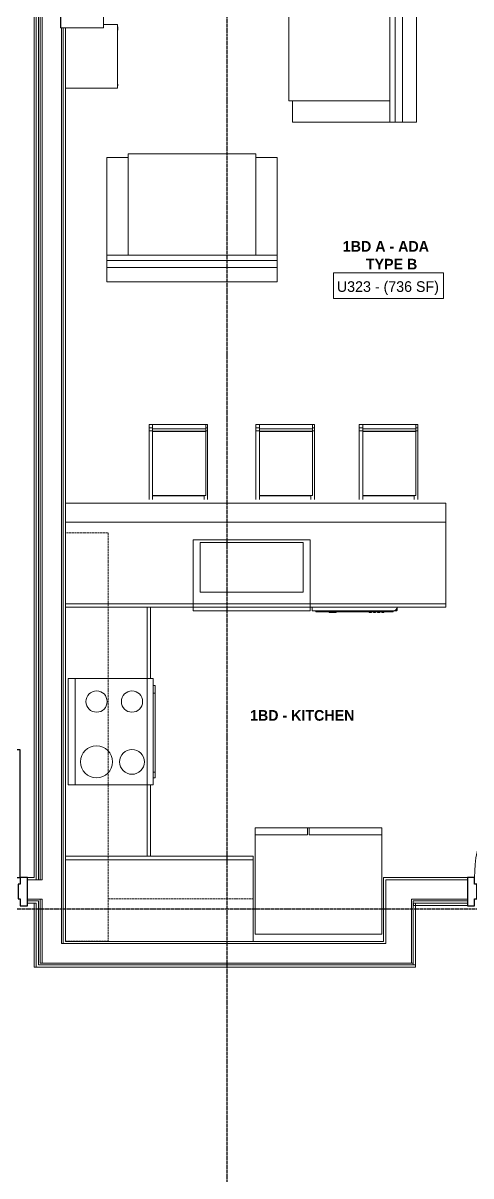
# Model space of a CAD drawing. Header units: inches. Extents: x -4093 to -1777, y 9773 to 12264.
# Drawn here: x -3211.9 to -3085.6, y 10392.1 to 10716.9 of the extents above; entities that cross this region are included whole.
import ezdxf

# ---------------------------------------------------------------- set-up
doc = ezdxf.new("R2010")
doc.units = ezdxf.units.IN
doc.header["$MEASUREMENT"] = 0
doc.linetypes.add('Dash', pattern=[0.25, 0.125, -0.125])
doc.linetypes.add('Grid Line 1_2_', pattern=[0.875, 0.5, -0.125, 0.125, -0.125])
for name, color, linetype, lineweight in [('0-1', 7, 'Continuous', 5), ('0-2', 7, 'Continuous', 9), ('0-3', 8, 'Continuous', 9), ('A-AREA-IDEN', 2, 'Continuous', 9), ('A-DOOR-1', 7, 'Continuous', 9), ('A-DOOR-2', 10, 'Continuous', 30), ('A-DOOR-FRAM-1', 10, 'Continuous', 30), ('A-WALL-1', 7, 'Continuous', 9), ('A-WALL-2', 250, 'Continuous', 18), ('I-FURN', 30, 'Continuous', 9), ('I-FURN-1', 7, 'Continuous', 9), ('I-WALL-1', 7, 'Continuous', 9), ('P-SANR-FIXT-1', 7, 'Continuous', 9), ('Q-CASE-1', 7, 'Continuous', 9), ('Q-CASE-HDLN-1', 7, 'Dash', 9), ('Q-SPCQ-1', 7, 'Continuous', 9), ('S-GRID-1', 1, 'Grid Line 1_2_', 30)]:
    doc.layers.add(name, color=color, linetype=linetype, lineweight=lineweight)
doc.styles.add('Century Gothic_1', font='ufonts.com_century-gothic.ttf', dxfattribs={"height": 3})
doc.styles.add('Century Gothic_B', font='GOTHICB.TTF', dxfattribs={"height": 3})

# ---------------------------------------------------------------- blocks, each defined once
blk = doc.blocks.new('Entertainment_Center_14771 - Entertainment_Center_14771-V30-BACKGROUND - 3RD FLOOR')
at = {"layer": 'I-FURN-1'}
for p, q in [((-18, 10), (-36, 10)), ((-36, 10), (-36, -4.69)), ((-34.85, 10.03), (-35.34, 10.03)), ((-35.34, 10.03), (-35.34, 10)), ((-34.85, 10), (-34.85, 10.03)), ((-18.66, 10.03), (-19.66, 10.03)), ((-19.66, 10.03), (-19.66, 10)), ((-18.66, 10), (-18.66, 10.03)), ((-18, 6), (-18, 10)), ((36, 10), (18, 10)), ((18, 10), (18, 6)), ((18.66, 10.03), (18.66, 10)), ((19.66, 10.03), (18.66, 10.03)), ((19.66, 10), (19.66, 10.03)), ((35.34, 10.03), (34.85, 10.03)), ((34.85, 10.03), (34.85, 10)), ((35.34, 10), (35.34, 10.03)), ((36, -4.69), (36, 10)), ((19, 6), (-19, 6)), ((-19, 6), (-19, -6)), ((19, -6), (19, 6)), ((-19, -6), (19, -6)), ((-19, -6.13), (-19, -6)), ((-19, -6), (19, -6)), ((19, -6.13), (-19, -6.13)), ((19, -6), (19, -6.13))]:
    blk.add_line(p, q, dxfattribs=at)
blk = doc.blocks.new('Couch-Both_Arms-Generic - 1-1372852-BACKGROUND - 3RD FLOOR')
at = {"layer": 'I-FURN'}
for p, q in [((-42, 17.5), (-36, 17.5)), ((-42, -10), (-42, 17.5)), ((-36, 18.5), (36, 18.5)), ((-36, 17.5), (-36, 18.5)), ((-36, 17.5), (-36, -10)), ((36, 18.5), (36, 17.5)), ((36, 17.5), (42, 17.5)), ((36, -10), (36, 17.5)), ((42, 17.5), (42, -10)), ((-42, -10), (42, -10)), ((-42, -13.5), (-42, -10)), ((-42, -11.5), (42, -11.5)), ((42, -10), (42, -13.5)), ((-42, -13.5), (42, -13.5)), ((42, -13.5), (-42, -13.5))]:
    blk.add_line(p, q, dxfattribs=at)
at = {"layer": 'I-FURN-1'}
for p, q in [((-42, -17.5), (-42, -13.5)), ((42, -13.5), (42, -17.5)), ((42, -17.5), (-42, -17.5))]:
    blk.add_line(p, q, dxfattribs=at)
blk = doc.blocks.new('Couch-Both_Arms-Generic - 2-1523460-BACKGROUND - 3RD FLOOR')
at = {"layer": 'I-FURN'}
for p, q in [((-24, 17.5), (-18, 17.5)), ((-24, -10), (-24, 17.5)), ((-18, 18.5), (18, 18.5)), ((-18, 17.5), (-18, 18.5)), ((-18, 17.5), (-18, -10)), ((18, 18.5), (18, 17.5)), ((18, 17.5), (24, 17.5)), ((18, -10), (18, 17.5)), ((24, 17.5), (24, -10)), ((-24, -10), (24, -10)), ((-24, -13.5), (-24, -10)), ((-24, -11.5), (24, -11.5)), ((24, -10), (24, -13.5)), ((-24, -13.5), (24, -13.5)), ((24, -13.5), (-24, -13.5))]:
    blk.add_line(p, q, dxfattribs=at)
at = {"layer": 'I-FURN-1'}
for p, q in [((-24, -17.5), (-24, -13.5)), ((24, -13.5), (24, -17.5)), ((24, -17.5), (-24, -17.5))]:
    blk.add_line(p, q, dxfattribs=at)
blk = doc.blocks.new('Bar_Stool_6722_1_ - Bar_Stool_6722_1_-1372833-BACKGROUND - 3RD FLOOR')
at = {"layer": 'I-FURN-1'}
for p, q in [((1, 0), (0, 0)), ((0, 0), (0, -0.98)), ((0, -0.98), (1, -0.98)), ((0, -0.98), (0, -1.78)), ((0, -1.78), (1, -1.78)), ((0, -17.72), (0, -1.78)), ((1, -1.24), (1, 0)), ((16, 0), (1, 0)), ((1, -1.91), (1, -1.24)), ((16, -1.24), (1, -1.24)), ((1, -1.91), (16, -1.91)), ((1, -2.03), (1, -1.91)), ((1, -17.63), (1, -2.03)), ((1, -2.03), (16, -2.03)), ((16.5, 0), (16, 0)), ((16, 0), (16, -1.24)), ((16, -0.98), (16.5, -0.98)), ((16, -1.24), (16, -1.91)), ((16, -1.78), (16.5, -1.78)), ((16, -1.91), (16, -2.03)), ((16, -2.03), (16, -17.63)), ((16.5, -0.98), (16.5, 0)), ((16.5, -1.78), (16.5, -0.98)), ((16.5, -1.78), (16.5, -17.72)), ((0, -19.21), (0, -17.72)), ((0, -21.1), (0, -19.21)), ((1, -19.89), (1, -17.63)), ((16, -17.63), (16, -19.89)), ((16.5, -17.72), (16.5, -19.21)), ((16.5, -19.21), (16.5, -21.1)), ((1, -19.99), (1, -19.89)), ((1, -19.99), (1, -20.06)), ((1, -20), (16, -20)), ((1, -20.06), (1, -20.14)), ((15.5, -20.14), (1, -20.14)), ((1, -20.14), (1, -21.1)), ((15.5, -20.06), (15.5, -19.99)), ((15.5, -20.14), (15.5, -20.06)), ((15.5, -21.1), (15.5, -20.14)), ((16, -19.89), (16, -19.99))]:
    blk.add_line(p, q, dxfattribs=at)
blk = doc.blocks.new('OD_CW_Upper Cabinet - OD_CW_Upper Cabinet-4366989-BACKGROUND - 3RD FLOOR')
at = {"layer": 'Q-CASE-HDLN-1'}
for p, q in [((0.74, -24), (0.74, -12)), ((0.74, -12), (115.86, -12)), ((115.86, -12), (115.86, -24)), ((115.86, -24), (0.74, -24))]:
    blk.add_line(p, q, dxfattribs=at)
blk = doc.blocks.new('OD_CW_Base Cabinet - OD_CW_Base Cabinet-V31-BACKGROUND - 3RD FLOOR')
at = {"layer": 'Q-CASE-1'}
for p, q in [((0.74, 0), (20.8, 0)), ((0.74, 0), (20.8, 0)), ((20.8, -1), (0.74, -1)), ((0.74, -1), (20.8, -1)), ((50.8, 0), (70.86, 0)), ((50.8, 0), (70.86, 0)), ((70.86, -1), (50.8, -1)), ((50.8, -1), (70.86, -1)), ((70.86, 0), (70.86, -24)), ((70.86, 0), (70.86, -1)), ((70.86, -1), (70.86, -24))]:
    blk.add_line(p, q, dxfattribs=at)
blk = doc.blocks.new('OD_CW_Base Cabinet - OD_CW_Base Cabinet-V32-BACKGROUND - 3RD FLOOR')
at = {"layer": 'Q-CASE-1'}
for p, q in [((0.74, 0), (107.93, 0)), ((0.74, -24), (0.74, 0)), ((107.93, -24), (0.74, -24))]:
    blk.add_line(p, q, dxfattribs=at)
blk = doc.blocks.new('OD_CW_Upper Cabinet - OD_CW_Upper Cabinet-4366990-BACKGROUND - 3RD FLOOR')
at = {"layer": 'Q-CASE-HDLN-1'}
for p, q in [((0.74, -24), (0.74, -12)), ((0.74, -12), (41.64, -12)), ((41.64, -12), (41.64, -24)), ((41.64, -24), (0.74, -24))]:
    blk.add_line(p, q, dxfattribs=at)
blk = doc.blocks.new('OD_CW_Base Cabinet - OD_CW_Base Cabinet-V69-BACKGROUND - 3RD FLOOR')
at = {"layer": 'Q-CASE-1'}
for p, q in [((0.74, 0), (53.64, 0)), ((0.74, 0), (53.64, 0)), ((53.64, -1), (0.74, -1)), ((0.74, -1), (53.64, -1)), ((53.64, 0), (53.64, -24)), ((53.64, 0), (53.64, -1)), ((53.64, -1), (53.64, -24))]:
    blk.add_line(p, q, dxfattribs=at)
blk = doc.blocks.new('Refrigerator_-_Side-by-Side_6047 - 36_ X 30_-1372843-BACKGROUND - 3RD FLOOR')
at = {"layer": 'Q-SPCQ-1'}
for p, q in [((-17.88, 15.58), (17.87, 15.58)), ((-17.88, -14.42), (-17.88, 15.58)), ((-17.88, 15.58), (-3.13, 15.58)), ((-17.88, 15.58), (-17.88, 13.58)), ((-3.13, 13.58), (-17.88, 13.58)), ((-3.13, 13.58), (-3.13, 15.58)), ((-2.63, 15.58), (17.87, 15.58)), ((-2.63, 15.58), (-2.63, 13.58)), ((17.87, 13.58), (-2.63, 13.58)), ((17.87, 15.58), (17.87, -14.42)), ((17.87, 13.58), (17.87, 15.58)), ((17.87, -14.42), (-17.88, -14.42))]:
    blk.add_line(p, q, dxfattribs=at)
blk = doc.blocks.new('Dishwasher_15404 - 34_ counter-547918-BACKGROUND - 3RD FLOOR')
at = {"layer": 'Q-SPCQ-1'}
for p, q in [((23.68, 24), (22.88, 24)), ((23.87, 22.93), (23.87, 23.8)), ((23.87, 0.2), (23.87, 22.93)), ((23.87, 22.91), (24.12, 22.91)), ((24.12, 22.91), (24.12, 1.09)), ((24.37, 20.28), (24.12, 20.28)), ((24.12, 19.69), (24.37, 19.69)), ((24.37, 20.28), (24.37, 19.69)), ((24.37, 19.1), (24.12, 19.1)), ((24.12, 18.51), (24.37, 18.51)), ((24.37, 17.92), (24.12, 17.92)), ((24.12, 17.33), (24.37, 17.33)), ((24.37, 16.74), (24.12, 16.74)), ((24.37, 19.1), (24.37, 18.51)), ((24.37, 17.92), (24.37, 17.33)), ((24.37, 16.74), (24.37, 16.15)), ((24.12, 16.15), (24.37, 16.15)), ((24.37, 6.79), (24.12, 6.79)), ((24.37, 6.79), (24.37, 5.81)), ((24.12, 4.82), (24.37, 4.82)), ((24.37, 5.81), (24.37, 4.82)), ((23.87, 1.09), (24.12, 1.09)), ((22.88, 0), (23.68, 0))]:
    blk.add_line(p, q, dxfattribs=at)
for centre, radius, start, end in [((22.8, 22.93), 1.07, 360, 86.115), ((23.68, 23.8), 0.197, 0, 90), ((23.68, 0.2), 0.197, 270, 360), ((23.68, 0.2), 0.197, 285, 345)]:
    blk.add_arc(centre, radius, start, end, dxfattribs=at)
blk = doc.blocks.new('Range - 24_ x 30_-2320547-BACKGROUND - 3RD FLOOR')
at = {"layer": 'Q-SPCQ-1'}
for p, q in [((0, 22), (0, 24)), ((0, 24), (30, 24)), ((30, 24), (30, 22)), ((0, 1.75), (0, 22)), ((0, 22), (30, 22)), ((30, 22), (30, 1.75)), ((30, 1.75), (0, 1.75)), ((0, 1.75), (30, 1.75)), ((0, 1.75), (0, 0)), ((30, 0), (30, 1.75)), ((30, 0), (0, 0)), ((2, 0), (2, -0.5)), ((3.61, -0.5), (2, -0.5)), ((3.61, 0), (3.61, -0.5)), ((25.87, -0.5), (3.61, -0.5)), ((25.87, -0.5), (25.87, 0)), ((28, -0.5), (25.87, -0.5)), ((28, -0.5), (28, 0))]:
    blk.add_line(p, q, dxfattribs=at)
for centre, radius, start, end in [((6.5, 16), 4.5, 0, 180), ((23.5, 16), 3, 0, 180), ((6.5, 16), 4.5, 180, 360), ((23.5, 16), 3, 180, 360), ((6.5, 6), 3.5, 0, 180), ((23.5, 6), 3, 0, 180), ((6.5, 6), 3.5, 180, 360), ((23.5, 6), 3, 180, 360)]:
    blk.add_arc(centre, radius, start, end, dxfattribs=at)
blk = doc.blocks.new('Stainless Steel Farmhous Kitchen Sink - Stainless Steel Farmhous Kitchen Sink-2443921-BACKGROUND - 3RD FLOOR')
at = {"layer": 'P-SANR-FIXT-1'}
for p, q in [((0, -2.25), (-33, -2.25)), ((-33, -2.25), (-33, -22.2)), ((-31, -16.96), (-31, -3)), ((-31, -3), (-2, -3)), ((-2, -3), (-2, -16.96)), ((0, -22.2), (0, -2.25)), ((-2, -16.96), (-31, -16.96)), ((-33, -22.2), (0, -22.2))]:
    blk.add_line(p, q, dxfattribs=at)
blk = doc.blocks.new('CTR - 1st Phase - Unit Layouts_rvt-1-BACKGROUND - 3RD FLOOR')
at = {"layer": 'A-WALL-1'}
for p, q in [((-3199.89, 10581.66), (-3092.7, 10581.66)), ((-3092.7, 10576.29), (-3092.7, 10581.66)), ((-3092.7, 10576.29), (-3199.89, 10576.29))]:
    blk.add_line(p, q, dxfattribs=at)
at = {"layer": 'Q-CASE-1'}
for p, q in [((-3199.89, 10576.29), (-3092.7, 10576.29)), ((-3092.7, 10576.29), (-3092.7, 10553.29)), ((-3092.7, 10553.29), (-3199.89, 10553.29)), ((-3199.89, 10553.29), (-3092.7, 10553.29)), ((-3092.7, 10553.29), (-3092.7, 10552.29)), ((-3092.7, 10552.29), (-3199.89, 10552.29))]:
    blk.add_line(p, q, dxfattribs=at)
at = {"layer": '0-2'}
for name, p, rotation in [('Couch-Both_Arms-Generic - 1-1372852-BACKGROUND - 3RD FLOOR', (-3118.42, 10730.99), 89.99999999994378), ('Entertainment_Center_14771 - Entertainment_Center_14771-V30-BACKGROUND - 3RD FLOOR', (-3195.2, 10734.5), 269.9999999999486), ('OD_CW_Base Cabinet - OD_CW_Base Cabinet-V32-BACKGROUND - 3RD FLOOR', (-3091.96, 10552.29), 180), ('OD_CW_Upper Cabinet - OD_CW_Upper Cabinet-4366989-BACKGROUND - 3RD FLOOR', (-3175.89, 10574.03), 270.0000000000037), ('OD_CW_Base Cabinet - OD_CW_Base Cabinet-V31-BACKGROUND - 3RD FLOOR', (-3175.89, 10553.03), 269.9999999999994), ('Dishwasher_15404 - 34_ counter-547918-BACKGROUND - 3RD FLOOR', (-3130.39, 10575.16), 270.000000000001), ('Range - 24_ x 30_-2320547-BACKGROUND - 3RD FLOOR', (-3175.14, 10502.23), 90.0000000000008)]:
    blk.add_blockref(name, p, dxfattribs=dict(at, rotation=rotation))
for name, p in [('Couch-Both_Arms-Generic - 2-1523460-BACKGROUND - 3RD FLOOR', (-3164.25, 10661.49)), ('Bar_Stool_6722_1_ - Bar_Stool_6722_1_-1372833-BACKGROUND - 3RD FLOOR', (-3176.33, 10603.79)), ('Bar_Stool_6722_1_ - Bar_Stool_6722_1_-1372833-BACKGROUND - 3RD FLOOR', (-3146.21, 10603.79)), ('Bar_Stool_6722_1_ - Bar_Stool_6722_1_-1372833-BACKGROUND - 3RD FLOOR', (-3117.09, 10603.79)), ('Stainless Steel Farmhous Kitchen Sink - Stainless Steel Farmhous Kitchen Sink-2443921-BACKGROUND - 3RD FLOOR', (-3130.89, 10573.52)), ('Refrigerator_-_Side-by-Side_6047 - 36_ X 30_-1372843-BACKGROUND - 3RD FLOOR', (-3128.55, 10474.59)), ('OD_CW_Base Cabinet - OD_CW_Base Cabinet-V69-BACKGROUND - 3RD FLOOR', (-3200.62, 10482.16)), ('OD_CW_Upper Cabinet - OD_CW_Upper Cabinet-4366990-BACKGROUND - 3RD FLOOR', (-3188.62, 10482.16))]:
    blk.add_blockref(name, p, dxfattribs=at)
blk = doc.blocks.new('HOLLOW METAL - UNIT DOOR-2191978-BACKGROUND - 3RD FLOOR')
at = {"layer": 'A-DOOR-1'}
blk.add_arc((18, 3.875), 36, 90, 180, dxfattribs=at)
at = {"layer": 'A-DOOR-2'}
for p, q in [((18, 39.875), (16.25, 39.875)), ((16.25, 39.875), (16.25, 3.875)), ((18, 3.875), (18, 39.875)), ((16.25, 3.875), (18, 3.875))]:
    blk.add_line(p, q, dxfattribs=at)
at = {"layer": 'A-DOOR-FRAM-1'}
for p, q in [((-18, 3.875), (-20, 3.875)), ((-20, 3.875), (-20, -4.125)), ((-18, 1.9375), (-18, 3.875)), ((18, 3.875), (18, 1.9375)), ((20, 3.875), (18, 3.875)), ((20, -4.125), (20, 3.875)), ((-17.375, 1.9375), (-18, 1.9375)), ((-17.375, -2.1875), (-17.375, 1.9375)), ((18, 1.9375), (17.375, 1.9375)), ((17.375, 1.9375), (17.375, -2.1875)), ((-18, -4.125), (-18, -2.1875)), ((-18, -2.1875), (-17.375, -2.1875)), ((17.375, -2.1875), (18, -2.1875)), ((18, -2.1875), (18, -4.125)), ((-20, -4.125), (-18, -4.125)), ((18, -4.125), (20, -4.125))]:
    blk.add_line(p, q, dxfattribs=at)
blk = doc.blocks.new('CTR - 1st Phase - Common Walls_rvt-1-BACKGROUND - 3RD FLOOR')
at = {"layer": 'A-WALL-2'}
for p, q in [((-3208.14, 10843.14), (-3208.14, 10475.54)), ((-3207.51, 10843.14), (-3207.51, 10475.54)), ((-3207.01, 10843.14), (-3207.01, 10475.54)), ((-3206.51, 10843.14), (-3206.51, 10475.54)), ((-3201.01, 10715.5), (-3201.01, 10457.54)), ((-3200.51, 10715.5), (-3200.51, 10457.54)), ((-3208.76, 10475.54), (-3210.64, 10475.54)), ((-3208.76, 10475.54), (-3208.14, 10475.54)), ((-3208.14, 10475.54), (-3207.51, 10475.54)), ((-3207.51, 10475.54), (-3207.01, 10475.54)), ((-3207.01, 10475.54), (-3206.51, 10475.54)), ((-3109.61, 10475.54), (-3102.36, 10475.54)), ((-3109.61, 10457.54), (-3109.61, 10475.54)), ((-3102.36, 10475.54), (-3101.24, 10475.54)), ((-3086.57, 10475.54), (-3101.24, 10475.54)), ((-3208.76, 10470.04), (-3210.64, 10470.04)), ((-3208.76, 10469.54), (-3210.64, 10469.54)), ((-3208.76, 10470.04), (-3207.51, 10470.04)), ((-3208.76, 10469.54), (-3208.14, 10469.54)), ((-3208.76, 10468.91), (-3208.14, 10468.91)), ((-3208.14, 10469.54), (-3207.51, 10469.54)), ((-3208.14, 10468.91), (-3208.14, 10450.91)), ((-3207.51, 10470.04), (-3207.01, 10470.04)), ((-3207.51, 10469.54), (-3207.51, 10451.54)), ((-3207.01, 10470.04), (-3207.01, 10452.04)), ((-3207.01, 10470.04), (-3206.51, 10470.04)), ((-3206.51, 10470.04), (-3206.51, 10452.04)), ((-3102.36, 10470.04), (-3101.86, 10470.04)), ((-3102.36, 10452.04), (-3102.36, 10470.04)), ((-3101.86, 10470.04), (-3101.24, 10470.04)), ((-3101.86, 10468.91), (-3101.86, 10469.54)), ((-3101.86, 10469.54), (-3101.24, 10469.54)), ((-3101.86, 10468.91), (-3101.86, 10469.54)), ((-3101.86, 10468.91), (-3101.24, 10468.91)), ((-3101.86, 10452.04), (-3101.86, 10468.91)), ((-3086.57, 10470.04), (-3101.24, 10470.04)), ((-3086.57, 10469.54), (-3101.24, 10469.54)), ((-3200.51, 10457.54), (-3201.01, 10457.54)), ((-3199.89, 10457.54), (-3200.51, 10457.54)), ((-3110.24, 10457.54), (-3199.89, 10457.54)), ((-3109.61, 10457.54), (-3110.24, 10457.54)), ((-3207.01, 10451.54), (-3207.51, 10451.54)), ((-3206.51, 10452.04), (-3207.01, 10452.04)), ((-3199.89, 10451.54), (-3207.01, 10451.54)), ((-3201.01, 10452.04), (-3206.51, 10452.04)), ((-3199.89, 10452.04), (-3201.01, 10452.04)), ((-3110.24, 10452.04), (-3199.89, 10452.04)), ((-3110.24, 10451.54), (-3199.89, 10451.54)), ((-3109.61, 10452.04), (-3110.24, 10452.04)), ((-3101.86, 10451.54), (-3110.24, 10451.54)), ((-3102.36, 10452.04), (-3109.61, 10452.04)), ((-3101.86, 10452.04), (-3102.36, 10452.04)), ((-3101.86, 10452.04), (-3101.86, 10451.54)), ((-3101.86, 10451.54), (-3101.86, 10452.04)), ((-3101.24, 10451.54), (-3101.86, 10451.54))]:
    blk.add_line(p, q, dxfattribs=at)
at = {"layer": 'I-WALL-1'}
for p, q in [((-3208.76, 10843.14), (-3208.76, 10476.16)), ((-3199.89, 10458.16), (-3199.89, 10715.5)), ((-3208.76, 10476.16), (-3210.64, 10476.16)), ((-3110.24, 10476.16), (-3110.24, 10458.16)), ((-3109.61, 10476.16), (-3110.24, 10476.16)), ((-3101.24, 10476.16), (-3109.61, 10476.16)), ((-3086.57, 10476.16), (-3101.24, 10476.16)), ((-3210.64, 10468.91), (-3208.76, 10468.91)), ((-3208.76, 10468.91), (-3208.76, 10450.91)), ((-3086.57, 10468.91), (-3101.74, 10468.91)), ((-3101.74, 10468.91), (-3101.74, 10468.29)), ((-3101.24, 10468.91), (-3086.57, 10468.91)), ((-3101.24, 10451.54), (-3101.24, 10468.91)), ((-3101.74, 10468.29), (-3086.57, 10468.29)), ((-3110.24, 10458.16), (-3199.89, 10458.16)), ((-3208.76, 10450.91), (-3207.51, 10450.91)), ((-3207.51, 10450.91), (-3199.89, 10450.91)), ((-3199.89, 10450.91), (-3110.24, 10450.91)), ((-3110.24, 10450.91), (-3101.24, 10450.91)), ((-3101.24, 10450.91), (-3101.24, 10451.54))]:
    blk.add_line(p, q, dxfattribs=at)
at = {"layer": '0-3'}
for p in [(-3230.64, 10472.29), (-3066.57, 10472.29)]:
    blk.add_blockref('HOLLOW METAL - UNIT DOOR-2191978-BACKGROUND - 3RD FLOOR', p, dxfattribs=at)
blk = doc.blocks.new('CTR - 1st Phase - Structure_rvt-1-BACKGROUND - 3RD FLOOR')
at = {"layer": 'S-GRID-1'}
for p, q in [((-3154.32, 9772.61), (-3154.32, 12247.5)), ((-1777.25, 10467.19), (-4076.95, 10467.19))]:
    blk.add_line(p, q, dxfattribs=at)

msp = doc.modelspace()

# ---------------------------------------------------------------- linework, layer by layer
at = {"layer": 'A-AREA-IDEN', "flags": 128}
msp.add_lwpolyline([(-3124.37, 10646.48), (-3093.28, 10646.48), (-3093.28, 10639.31), (-3124.37, 10639.31)], close=True, dxfattribs=at)

# ---------------------------------------------------------------- block references
at = {"layer": '0-1'}
for name in ['CTR - 1st Phase - Structure_rvt-1-BACKGROUND - 3RD FLOOR', 'CTR - 1st Phase - Unit Layouts_rvt-1-BACKGROUND - 3RD FLOOR', 'CTR - 1st Phase - Common Walls_rvt-1-BACKGROUND - 3RD FLOOR']:
    msp.add_blockref(name, (0, 0), dxfattribs=at)

# ---------------------------------------------------------------- texts
at = {"layer": 'A-AREA-IDEN', "char_height": 3, "attachment_point": 1}
for s, insert, width, style in [('1BD A - ADA', (-3121.7, 10655.47), 31.108, 'Century Gothic_B'), ('TYPE B', (-3115.2, 10650.47), 15.453, 'Century Gothic_B'), ('U323 - (736 SF)', (-3123.37, 10644.14), 35.148, 'Century Gothic_1'), ('1BD - KITCHEN', (-3147.86, 10523.32), 35.451, 'Century Gothic_B')]:
    msp.add_mtext(s, dxfattribs=dict(at, insert=insert, width=width, style=style))

doc.saveas('drawing.dxf')
